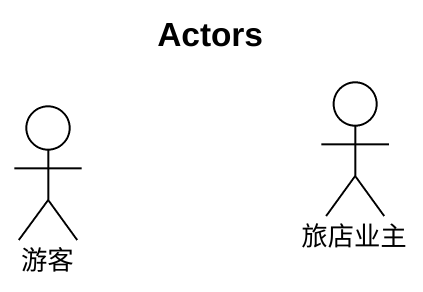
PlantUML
@startuml
title Actors
actor 游客
actor 旅店业主
@enduml
